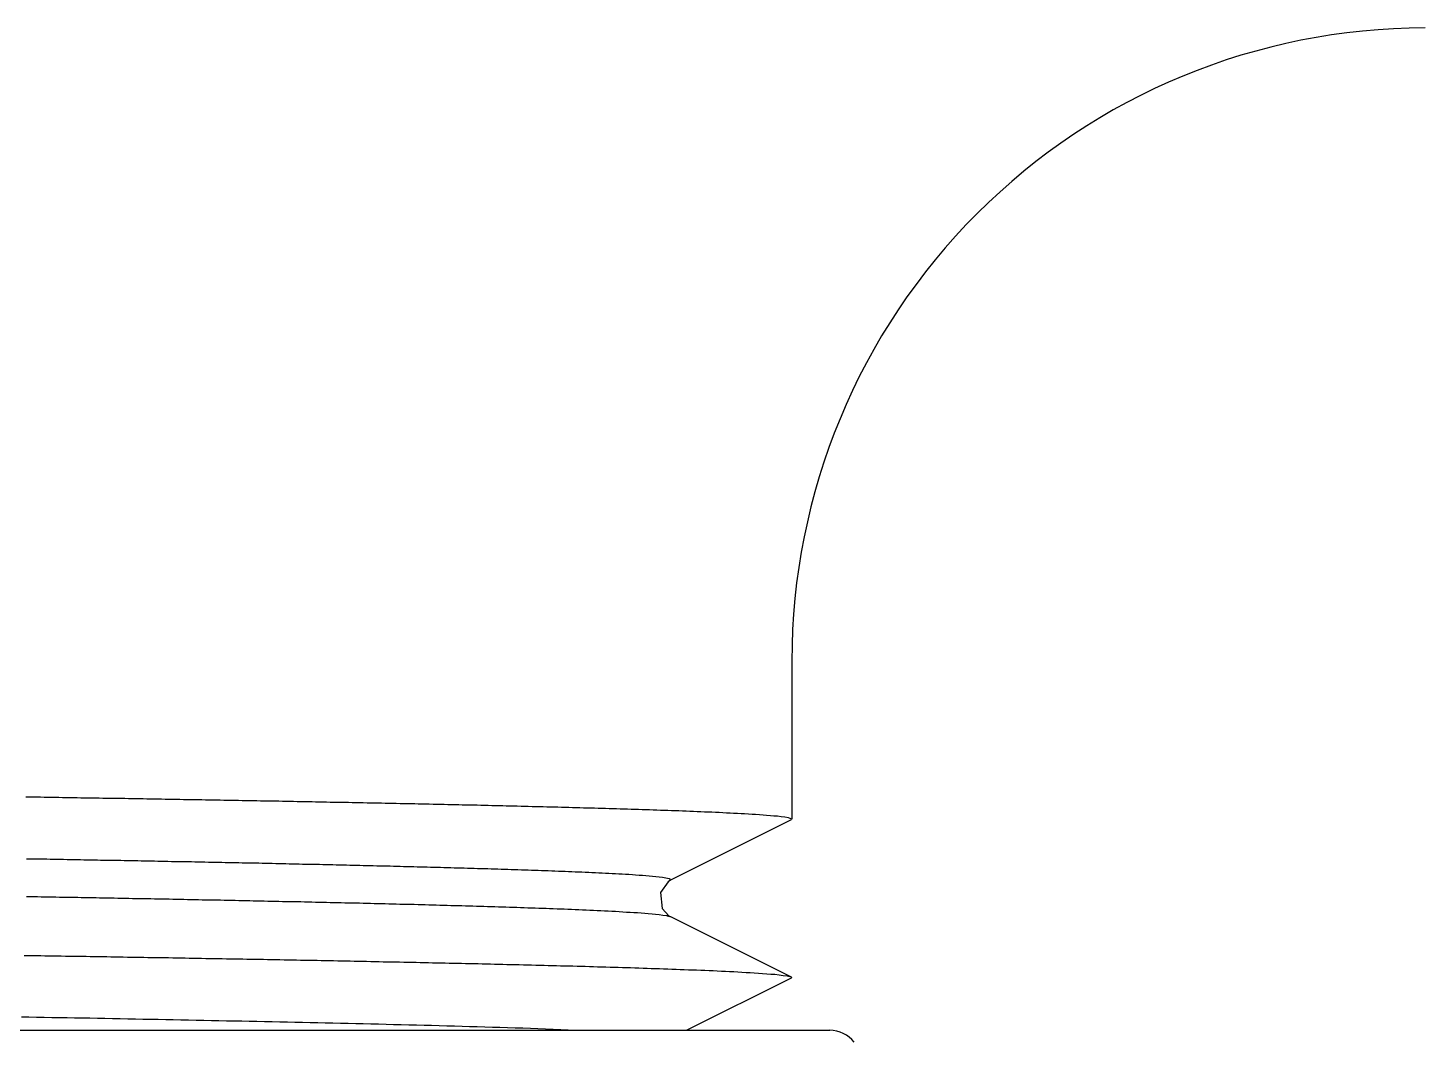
# Model space of a CAD drawing. Header units: millimetres. Extents: x 0 to 5600, y -67 to 2530.
# Drawn here: x 5236.88 to 5250.47, y 875.58 to 885.44 of the extents above; entities that cross this region are included whole.
import ezdxf

# ---------------------------------------------------------------- set-up
doc = ezdxf.new("R2010")
doc.units = ezdxf.units.MM
doc.layers.add('내부선 및 부속', color=4, linetype='Continuous')

msp = doc.modelspace()

# ---------------------------------------------------------------- linework, layer by layer
at = {"layer": '내부선 및 부속', "linetype": 'Continuous'}
for p, q in [((5244.314, 879.283), (5244.314, 877.743)), ((5244.308, 877.737), (5243.135, 877.151)), ((5243.135, 876.796), (5244.308, 876.209)), ((5244.308, 876.197), (5243.293, 875.69)), ((5244.308, 876.209), (5244.314, 876.203)), ((5244.314, 876.203), (5244.308, 876.197)), ((5202.884, 875.69), (5244.682, 875.69))]:
    msp.add_line(p, q, dxfattribs=at)
at = {"layer": '내부선 및 부속', "linetype": 'Continuous', "flags": 128}
for points in [[(5244.314, 877.743), (5244.282, 877.757), (5244.247, 877.763), (5244.211, 877.768), (5244.175, 877.772), (5244.14, 877.775), (5244.105, 877.778), (5244.069, 877.781), (5244.034, 877.784), (5243.998, 877.786), (5243.962, 877.789), (5243.927, 877.791), (5243.891, 877.793), (5243.855, 877.795), (5243.82, 877.797), (5243.784, 877.799), (5243.748, 877.801), (5243.713, 877.803), (5243.677, 877.804), (5243.642, 877.806), (5243.606, 877.808), (5243.57, 877.809), (5243.535, 877.811), (5243.499, 877.812), (5243.463, 877.814), (5243.428, 877.815), (5243.392, 877.817), (5243.356, 877.818), (5243.321, 877.82), (5243.285, 877.821), (5243.249, 877.822), (5243.214, 877.824), (5243.178, 877.825), (5243.142, 877.826), (5243.107, 877.828), (5243.071, 877.829), (5243.035, 877.83), (5243, 877.831), (5242.964, 877.833), (5242.928, 877.834), (5242.893, 877.835), (5242.857, 877.836), (5242.821, 877.837), (5242.786, 877.838), (5242.75, 877.839), (5242.714, 877.841), (5242.679, 877.842), (5242.643, 877.843), (5242.607, 877.844), (5242.572, 877.845), (5242.536, 877.846), (5242.5, 877.847), (5242.465, 877.848), (5242.429, 877.849), (5242.393, 877.85), (5242.358, 877.851), (5242.322, 877.852), (5242.286, 877.853), (5242.251, 877.854), (5242.215, 877.855), (5242.179, 877.856), (5242.144, 877.857), (5242.108, 877.858), (5242.072, 877.859), (5242.037, 877.86), (5242.001, 877.861), (5241.965, 877.862), (5241.93, 877.862), (5241.894, 877.863), (5241.858, 877.864), (5241.823, 877.865), (5241.787, 877.866), (5241.751, 877.867), (5241.716, 877.868), (5241.68, 877.869), (5241.644, 877.87), (5241.609, 877.87), (5241.573, 877.871), (5241.537, 877.872), (5241.502, 877.873), (5241.466, 877.874), (5241.43, 877.875), (5241.395, 877.875), (5241.359, 877.876), (5241.323, 877.877), (5241.288, 877.878), (5241.252, 877.879), (5241.216, 877.88), (5241.181, 877.88), (5241.145, 877.881), (5241.109, 877.882), (5241.074, 877.883), (5241.038, 877.884), (5241.002, 877.884), (5240.967, 877.885), (5240.931, 877.886), (5240.895, 877.887), (5240.86, 877.887), (5240.824, 877.888), (5240.788, 877.889), (5240.753, 877.89), (5240.753, 877.89), (5240.717, 877.89), (5240.681, 877.891), (5240.646, 877.892), (5240.61, 877.893), (5240.574, 877.893), (5240.538, 877.894), (5240.503, 877.895), (5240.467, 877.896), (5240.431, 877.896), (5240.396, 877.897), (5240.36, 877.898), (5240.324, 877.899), (5240.289, 877.899), (5240.253, 877.9), (5240.217, 877.901), (5240.182, 877.901), (5240.146, 877.902), (5240.11, 877.903), (5240.075, 877.904), (5240.039, 877.904), (5240.003, 877.905), (5239.968, 877.906), (5239.932, 877.906), (5239.896, 877.907), (5239.861, 877.908), (5239.825, 877.908), (5239.789, 877.909), (5239.754, 877.91), (5239.718, 877.91), (5239.682, 877.911), (5239.647, 877.912), (5239.611, 877.912), (5239.575, 877.913), (5239.54, 877.914), (5239.504, 877.914), (5239.468, 877.915), (5239.433, 877.916), (5239.397, 877.916), (5239.361, 877.917), (5239.325, 877.918), (5239.29, 877.918), (5239.254, 877.919), (5239.218, 877.92), (5239.183, 877.92), (5239.147, 877.921), (5239.111, 877.922), (5239.076, 877.922), (5239.04, 877.923), (5239.004, 877.923), (5238.969, 877.924), (5238.933, 877.925), (5238.897, 877.925), (5238.862, 877.926), (5238.826, 877.927), (5238.79, 877.927), (5238.755, 877.928), (5238.719, 877.928), (5238.683, 877.929), (5238.648, 877.93), (5238.612, 877.93), (5238.576, 877.931), (5238.541, 877.932), (5238.505, 877.932), (5238.469, 877.933), (5238.434, 877.933), (5238.398, 877.934), (5238.362, 877.935), (5238.327, 877.935), (5238.291, 877.936), (5238.255, 877.936), (5238.219, 877.937), (5238.184, 877.938), (5238.148, 877.938), (5238.112, 877.939), (5238.077, 877.939), (5238.041, 877.94), (5238.005, 877.941), (5237.97, 877.941), (5237.934, 877.942), (5237.898, 877.942), (5237.863, 877.943), (5237.827, 877.944), (5237.791, 877.944), (5237.756, 877.945), (5237.72, 877.945), (5237.684, 877.946), (5237.649, 877.946), (5237.613, 877.947), (5237.577, 877.948), (5237.542, 877.948), (5237.506, 877.949), (5237.47, 877.949), (5237.435, 877.95), (5237.399, 877.95), (5237.363, 877.951), (5237.328, 877.952), (5237.292, 877.952), (5237.256, 877.953), (5237.221, 877.953), (5237.185, 877.954), (5237.185, 877.954), (5237.149, 877.954), (5237.113, 877.955), (5237.078, 877.956), (5237.042, 877.956), (5237.006, 877.957), (5236.971, 877.957), (5236.935, 877.958), (5236.899, 877.958), (5236.864, 877.959)], [(5236.871, 877.36), (5236.904, 877.359), (5236.937, 877.359), (5236.969, 877.358), (5237.002, 877.358), (5237.035, 877.357), (5237.068, 877.357), (5237.1, 877.356), (5237.133, 877.355), (5237.166, 877.355), (5237.166, 877.355), (5237.199, 877.354), (5237.231, 877.354), (5237.264, 877.353), (5237.297, 877.352), (5237.33, 877.352), (5237.362, 877.351), (5237.395, 877.351), (5237.428, 877.35), (5237.46, 877.35), (5237.493, 877.349), (5237.526, 877.348), (5237.559, 877.348), (5237.591, 877.347), (5237.624, 877.347), (5237.657, 877.346), (5237.69, 877.345), (5237.722, 877.345), (5237.755, 877.344), (5237.788, 877.344), (5237.821, 877.343), (5237.853, 877.342), (5237.886, 877.342), (5237.919, 877.341), (5237.952, 877.341), (5237.984, 877.34), (5238.017, 877.339), (5238.05, 877.339), (5238.083, 877.338), (5238.115, 877.338), (5238.148, 877.337), (5238.181, 877.336), (5238.213, 877.336), (5238.246, 877.335), (5238.279, 877.334), (5238.312, 877.334), (5238.344, 877.333), (5238.377, 877.333), (5238.41, 877.332), (5238.443, 877.331), (5238.475, 877.331), (5238.508, 877.33), (5238.541, 877.329), (5238.574, 877.329), (5238.606, 877.328), (5238.639, 877.327), (5238.672, 877.327), (5238.705, 877.326), (5238.737, 877.326), (5238.77, 877.325), (5238.803, 877.324), (5238.835, 877.324), (5238.868, 877.323), (5238.901, 877.322), (5238.934, 877.322), (5238.966, 877.321), (5238.999, 877.32), (5239.032, 877.32), (5239.065, 877.319), (5239.097, 877.318), (5239.13, 877.318), (5239.163, 877.317), (5239.196, 877.316), (5239.228, 877.315), (5239.261, 877.315), (5239.294, 877.314), (5239.326, 877.313), (5239.359, 877.313), (5239.392, 877.312), (5239.425, 877.311), (5239.457, 877.311), (5239.49, 877.31), (5239.523, 877.309), (5239.556, 877.308), (5239.588, 877.308), (5239.621, 877.307), (5239.654, 877.306), (5239.687, 877.306), (5239.719, 877.305), (5239.752, 877.304), (5239.785, 877.303), (5239.818, 877.303), (5239.85, 877.302), (5239.883, 877.301), (5239.916, 877.3), (5239.948, 877.3), (5239.981, 877.299), (5240.014, 877.298), (5240.047, 877.297), (5240.079, 877.297), (5240.112, 877.296), (5240.145, 877.295), (5240.178, 877.294), (5240.21, 877.294), (5240.243, 877.293), (5240.276, 877.292), (5240.309, 877.291), (5240.341, 877.29), (5240.374, 877.29), (5240.407, 877.289), (5240.439, 877.288), (5240.439, 877.288), (5240.472, 877.287), (5240.505, 877.286), (5240.538, 877.285), (5240.57, 877.285), (5240.603, 877.284), (5240.636, 877.283), (5240.669, 877.282), (5240.701, 877.281), (5240.734, 877.28), (5240.767, 877.28), (5240.8, 877.279), (5240.832, 877.278), (5240.865, 877.277), (5240.898, 877.276), (5240.93, 877.275), (5240.963, 877.274), (5240.996, 877.273), (5241.029, 877.272), (5241.061, 877.272), (5241.094, 877.271), (5241.127, 877.27), (5241.16, 877.269), (5241.192, 877.268), (5241.225, 877.267), (5241.258, 877.266), (5241.29, 877.265), (5241.323, 877.264), (5241.356, 877.263), (5241.389, 877.262), (5241.421, 877.261), (5241.454, 877.26), (5241.487, 877.259), (5241.52, 877.258), (5241.552, 877.257), (5241.585, 877.256), (5241.618, 877.255), (5241.65, 877.254), (5241.683, 877.253), (5241.716, 877.252), (5241.749, 877.25), (5241.781, 877.249), (5241.814, 877.248), (5241.847, 877.247), (5241.88, 877.246), (5241.912, 877.245), (5241.945, 877.244), (5241.978, 877.242), (5242.01, 877.241), (5242.043, 877.24), (5242.076, 877.239), (5242.109, 877.237), (5242.141, 877.236), (5242.174, 877.235), (5242.207, 877.233), (5242.239, 877.232), (5242.272, 877.231), (5242.305, 877.229), (5242.338, 877.228), (5242.37, 877.226), (5242.403, 877.225), (5242.436, 877.223), (5242.468, 877.222), (5242.501, 877.22), (5242.534, 877.218), (5242.567, 877.217), (5242.599, 877.215), (5242.632, 877.213), (5242.665, 877.211), (5242.697, 877.209), (5242.73, 877.208), (5242.763, 877.205), (5242.795, 877.203), (5242.828, 877.201), (5242.861, 877.199), (5242.893, 877.196), (5242.926, 877.193), (5242.959, 877.191), (5242.991, 877.187), (5243.024, 877.184), (5243.056, 877.18), (5243.089, 877.175), (5243.12, 877.168), (5243.135, 877.151), (5243.135, 877.151)], [(5243.135, 877.151), (5243.11, 877.135), (5243.037, 877.03), (5243.054, 876.876), (5243.119, 876.805), (5243.135, 876.796)], [(5236.87, 876.993), (5236.905, 876.992), (5236.941, 876.991), (5236.976, 876.991), (5237.012, 876.99), (5237.047, 876.99), (5237.083, 876.989), (5237.119, 876.988), (5237.154, 876.988), (5237.19, 876.987), (5237.225, 876.986), (5237.261, 876.986), (5237.297, 876.985), (5237.332, 876.985), (5237.368, 876.984), (5237.403, 876.983), (5237.439, 876.983), (5237.475, 876.982), (5237.51, 876.981), (5237.546, 876.981), (5237.581, 876.98), (5237.617, 876.98), (5237.653, 876.979), (5237.688, 876.978), (5237.724, 876.978), (5237.759, 876.977), (5237.795, 876.976), (5237.83, 876.976), (5237.866, 876.975), (5237.902, 876.974), (5237.937, 876.974), (5237.973, 876.973), (5238.008, 876.972), (5238.044, 876.972), (5238.08, 876.971), (5238.115, 876.97), (5238.151, 876.97), (5238.186, 876.969), (5238.222, 876.968), (5238.258, 876.968), (5238.293, 876.967), (5238.329, 876.966), (5238.364, 876.966), (5238.4, 876.965), (5238.436, 876.964), (5238.471, 876.964), (5238.507, 876.963), (5238.542, 876.962), (5238.578, 876.961), (5238.613, 876.961), (5238.649, 876.96), (5238.685, 876.959), (5238.72, 876.959), (5238.756, 876.958), (5238.791, 876.957), (5238.827, 876.956), (5238.863, 876.956), (5238.898, 876.955), (5238.934, 876.954), (5238.969, 876.954), (5239.005, 876.953), (5239.041, 876.952), (5239.076, 876.951), (5239.112, 876.951), (5239.147, 876.95), (5239.183, 876.949), (5239.218, 876.948), (5239.254, 876.948), (5239.29, 876.947), (5239.325, 876.946), (5239.361, 876.945), (5239.396, 876.945), (5239.432, 876.944), (5239.468, 876.943), (5239.503, 876.942), (5239.539, 876.942), (5239.574, 876.941), (5239.61, 876.94), (5239.646, 876.939), (5239.681, 876.938), (5239.717, 876.938), (5239.752, 876.937), (5239.788, 876.936), (5239.823, 876.935), (5239.859, 876.934), (5239.895, 876.934), (5239.93, 876.933), (5239.966, 876.932), (5240.001, 876.931), (5240.001, 876.931), (5240.037, 876.93), (5240.073, 876.93), (5240.108, 876.929), (5240.144, 876.928), (5240.179, 876.927), (5240.215, 876.926), (5240.251, 876.925), (5240.286, 876.924), (5240.322, 876.924), (5240.357, 876.923), (5240.393, 876.922), (5240.428, 876.921), (5240.464, 876.92), (5240.5, 876.919), (5240.535, 876.918), (5240.571, 876.917), (5240.606, 876.916), (5240.642, 876.916), (5240.678, 876.915), (5240.713, 876.914), (5240.749, 876.913), (5240.784, 876.912), (5240.82, 876.911), (5240.856, 876.91), (5240.891, 876.909), (5240.927, 876.908), (5240.962, 876.907), (5240.998, 876.906), (5241.033, 876.905), (5241.069, 876.904), (5241.105, 876.903), (5241.14, 876.902), (5241.176, 876.901), (5241.211, 876.9), (5241.247, 876.899), (5241.282, 876.898), (5241.318, 876.897), (5241.354, 876.896), (5241.389, 876.895), (5241.425, 876.894), (5241.46, 876.892), (5241.496, 876.891), (5241.532, 876.89), (5241.567, 876.889), (5241.603, 876.888), (5241.638, 876.887), (5241.674, 876.886), (5241.709, 876.884), (5241.745, 876.883), (5241.781, 876.882), (5241.816, 876.881), (5241.852, 876.88), (5241.887, 876.878), (5241.923, 876.877), (5241.958, 876.876), (5241.994, 876.874), (5242.03, 876.873), (5242.065, 876.872), (5242.101, 876.871), (5242.136, 876.869), (5242.172, 876.868), (5242.208, 876.866), (5242.243, 876.865), (5242.279, 876.863), (5242.314, 876.862), (5242.35, 876.86), (5242.385, 876.858), (5242.421, 876.857), (5242.456, 876.855), (5242.492, 876.853), (5242.527, 876.851), (5242.563, 876.849), (5242.599, 876.848), (5242.634, 876.846), (5242.67, 876.843), (5242.705, 876.841), (5242.741, 876.839), (5242.776, 876.837), (5242.812, 876.835), (5242.847, 876.832), (5242.883, 876.83), (5242.918, 876.827), (5242.954, 876.824), (5242.989, 876.821), (5243.025, 876.817), (5243.06, 876.812), (5243.095, 876.807), (5243.095, 876.807)], [(5243.095, 876.807), (5243.095, 876.807), (5243.096, 876.806), (5243.096, 876.806), (5243.096, 876.806), (5243.096, 876.806), (5243.097, 876.806), (5243.097, 876.806), (5243.097, 876.806), (5243.097, 876.806), (5243.098, 876.806), (5243.098, 876.806), (5243.098, 876.806), (5243.098, 876.806), (5243.099, 876.806), (5243.099, 876.806), (5243.099, 876.806), (5243.099, 876.806), (5243.1, 876.806), (5243.1, 876.806), (5243.1, 876.806), (5243.1, 876.806), (5243.101, 876.805), (5243.101, 876.805), (5243.101, 876.805), (5243.102, 876.805), (5243.102, 876.805), (5243.102, 876.805), (5243.102, 876.805), (5243.103, 876.805), (5243.103, 876.805), (5243.103, 876.805), (5243.103, 876.805), (5243.104, 876.805), (5243.104, 876.805), (5243.104, 876.805), (5243.104, 876.805), (5243.105, 876.805), (5243.105, 876.805), (5243.105, 876.805), (5243.105, 876.805), (5243.106, 876.804), (5243.106, 876.804), (5243.106, 876.804), (5243.106, 876.804), (5243.107, 876.804), (5243.107, 876.804), (5243.107, 876.804), (5243.107, 876.804), (5243.108, 876.804), (5243.108, 876.804), (5243.108, 876.804), (5243.108, 876.804), (5243.109, 876.804), (5243.109, 876.804), (5243.109, 876.804), (5243.109, 876.804), (5243.11, 876.804), (5243.11, 876.804), (5243.11, 876.804), (5243.11, 876.803), (5243.111, 876.803), (5243.111, 876.803), (5243.111, 876.803), (5243.111, 876.803), (5243.112, 876.803), (5243.112, 876.803), (5243.112, 876.803), (5243.112, 876.803), (5243.113, 876.803), (5243.113, 876.803), (5243.113, 876.803), (5243.114, 876.803), (5243.114, 876.803), (5243.114, 876.803), (5243.114, 876.803), (5243.115, 876.803), (5243.115, 876.803), (5243.115, 876.802), (5243.115, 876.802), (5243.116, 876.802), (5243.116, 876.802), (5243.116, 876.802), (5243.116, 876.802), (5243.117, 876.802), (5243.117, 876.802), (5243.117, 876.802), (5243.117, 876.802), (5243.118, 876.802), (5243.118, 876.802), (5243.118, 876.802), (5243.118, 876.802), (5243.119, 876.802), (5243.119, 876.802), (5243.119, 876.801), (5243.119, 876.801), (5243.12, 876.801), (5243.12, 876.801), (5243.12, 876.801), (5243.12, 876.801), (5243.121, 876.801), (5243.121, 876.801), (5243.121, 876.801), (5243.121, 876.801), (5243.121, 876.801), (5243.122, 876.801), (5243.122, 876.801), (5243.122, 876.801), (5243.122, 876.801), (5243.123, 876.801), (5243.123, 876.8), (5243.123, 876.8), (5243.123, 876.8), (5243.124, 876.8), (5243.124, 876.8), (5243.124, 876.8), (5243.124, 876.8), (5243.125, 876.8), (5243.125, 876.8), (5243.125, 876.8), (5243.125, 876.8), (5243.126, 876.8), (5243.126, 876.8), (5243.126, 876.799), (5243.126, 876.799), (5243.127, 876.799), (5243.127, 876.799), (5243.127, 876.799), (5243.127, 876.799), (5243.128, 876.799), (5243.128, 876.799), (5243.128, 876.799), (5243.128, 876.799), (5243.129, 876.799), (5243.129, 876.799), (5243.129, 876.798), (5243.129, 876.798), (5243.13, 876.798), (5243.13, 876.798), (5243.13, 876.798), (5243.13, 876.798), (5243.131, 876.798), (5243.131, 876.798), (5243.131, 876.798), (5243.131, 876.798), (5243.131, 876.797), (5243.132, 876.797), (5243.132, 876.797), (5243.132, 876.797), (5243.132, 876.797), (5243.133, 876.797), (5243.133, 876.797), (5243.133, 876.797), (5243.133, 876.797), (5243.134, 876.797), (5243.134, 876.796), (5243.134, 876.796), (5243.134, 876.796), (5243.135, 876.796), (5243.135, 876.796), (5243.135, 876.796), (5243.135, 876.796)], [(5236.847, 876.419), (5236.887, 876.419), (5236.927, 876.418), (5236.968, 876.417), (5237.008, 876.417), (5237.048, 876.416), (5237.088, 876.416), (5237.128, 876.415), (5237.168, 876.414), (5237.208, 876.414), (5237.249, 876.413), (5237.289, 876.412), (5237.329, 876.412), (5237.369, 876.411), (5237.409, 876.41), (5237.449, 876.41), (5237.489, 876.409), (5237.529, 876.409), (5237.57, 876.408), (5237.61, 876.407), (5237.65, 876.407), (5237.69, 876.406), (5237.73, 876.405), (5237.77, 876.405), (5237.81, 876.404), (5237.851, 876.403), (5237.891, 876.403), (5237.931, 876.402), (5237.971, 876.401), (5238.011, 876.401), (5238.051, 876.4), (5238.091, 876.399), (5238.131, 876.399), (5238.172, 876.398), (5238.212, 876.397), (5238.252, 876.397), (5238.292, 876.396), (5238.332, 876.395), (5238.372, 876.395), (5238.412, 876.394), (5238.453, 876.393), (5238.493, 876.393), (5238.533, 876.392), (5238.573, 876.391), (5238.613, 876.39), (5238.653, 876.39), (5238.693, 876.389), (5238.733, 876.388), (5238.774, 876.388), (5238.814, 876.387), (5238.854, 876.386), (5238.894, 876.386), (5238.934, 876.385), (5238.974, 876.384), (5239.014, 876.383), (5239.055, 876.383), (5239.095, 876.382), (5239.135, 876.381), (5239.175, 876.381), (5239.215, 876.38), (5239.255, 876.379), (5239.295, 876.378), (5239.335, 876.378), (5239.376, 876.377), (5239.376, 876.377), (5239.416, 876.376), (5239.456, 876.375), (5239.496, 876.375), (5239.536, 876.374), (5239.576, 876.373), (5239.616, 876.372), (5239.657, 876.372), (5239.697, 876.371), (5239.737, 876.37), (5239.777, 876.369), (5239.817, 876.369), (5239.857, 876.368), (5239.897, 876.367), (5239.937, 876.366), (5239.978, 876.366), (5240.018, 876.365), (5240.058, 876.364), (5240.098, 876.363), (5240.138, 876.362), (5240.178, 876.362), (5240.218, 876.361), (5240.259, 876.36), (5240.299, 876.359), (5240.339, 876.358), (5240.379, 876.358), (5240.419, 876.357), (5240.459, 876.356), (5240.499, 876.355), (5240.539, 876.354), (5240.58, 876.354), (5240.62, 876.353), (5240.66, 876.352), (5240.7, 876.351), (5240.74, 876.35), (5240.78, 876.349), (5240.82, 876.348), (5240.86, 876.348), (5240.901, 876.347), (5240.941, 876.346), (5240.981, 876.345), (5241.021, 876.344), (5241.061, 876.343), (5241.101, 876.342), (5241.141, 876.341), (5241.182, 876.341), (5241.222, 876.34), (5241.262, 876.339), (5241.302, 876.338), (5241.342, 876.337), (5241.382, 876.336), (5241.422, 876.335), (5241.462, 876.334), (5241.503, 876.333), (5241.543, 876.332), (5241.583, 876.331), (5241.623, 876.33), (5241.663, 876.329), (5241.703, 876.328), (5241.743, 876.327), (5241.783, 876.326), (5241.824, 876.325), (5241.864, 876.324), (5241.904, 876.323), (5241.944, 876.322), (5241.984, 876.321), (5242.024, 876.32), (5242.064, 876.319), (5242.104, 876.318), (5242.145, 876.317), (5242.185, 876.316), (5242.225, 876.315), (5242.265, 876.314), (5242.305, 876.313), (5242.345, 876.312), (5242.385, 876.31), (5242.425, 876.309), (5242.466, 876.308), (5242.506, 876.307), (5242.546, 876.306), (5242.586, 876.305), (5242.626, 876.303), (5242.666, 876.302), (5242.706, 876.301), (5242.746, 876.3), (5242.787, 876.298), (5242.827, 876.297), (5242.867, 876.296), (5242.907, 876.295), (5242.947, 876.293), (5242.987, 876.292), (5243.027, 876.291), (5243.067, 876.289), (5243.107, 876.288), (5243.148, 876.286), (5243.188, 876.285), (5243.228, 876.283), (5243.268, 876.282), (5243.308, 876.28), (5243.348, 876.279), (5243.388, 876.277), (5243.388, 876.277), (5243.428, 876.276), (5243.469, 876.274), (5243.509, 876.272), (5243.549, 876.271), (5243.589, 876.269), (5243.629, 876.267), (5243.669, 876.265), (5243.709, 876.263), (5243.749, 876.261), (5243.789, 876.259), (5243.829, 876.257), (5243.869, 876.254), (5243.909, 876.252), (5243.949, 876.249), (5243.99, 876.247), (5244.03, 876.244), (5244.07, 876.241), (5244.11, 876.238), (5244.15, 876.235), (5244.19, 876.23), (5244.229, 876.225), (5244.269, 876.219), (5244.308, 876.209), (5244.308, 876.209)], [(5236.82, 875.821), (5236.894, 875.82), (5236.968, 875.819), (5237.042, 875.817), (5237.116, 875.816), (5237.19, 875.815), (5237.264, 875.814), (5237.338, 875.812), (5237.411, 875.811), (5237.485, 875.81), (5237.559, 875.808), (5237.633, 875.807), (5237.707, 875.806), (5237.781, 875.804), (5237.855, 875.803), (5237.929, 875.802), (5238.003, 875.8), (5238.077, 875.799), (5238.15, 875.797), (5238.224, 875.796), (5238.298, 875.794), (5238.372, 875.793), (5238.446, 875.792), (5238.52, 875.79), (5238.594, 875.789), (5238.668, 875.787), (5238.742, 875.786), (5238.815, 875.784), (5238.889, 875.783), (5238.963, 875.781), (5239.037, 875.78), (5239.111, 875.778), (5239.185, 875.777), (5239.259, 875.775), (5239.333, 875.773), (5239.407, 875.772), (5239.481, 875.77), (5239.554, 875.769), (5239.628, 875.767), (5239.702, 875.765), (5239.776, 875.764), (5239.85, 875.762), (5239.924, 875.76), (5239.998, 875.759), (5240.072, 875.757), (5240.146, 875.755), (5240.219, 875.753), (5240.293, 875.752), (5240.367, 875.75), (5240.441, 875.748), (5240.515, 875.746), (5240.589, 875.744), (5240.663, 875.742), (5240.737, 875.74), (5240.81, 875.739), (5240.884, 875.737), (5240.958, 875.735), (5241.032, 875.733), (5241.106, 875.73), (5241.18, 875.728), (5241.254, 875.726), (5241.328, 875.724), (5241.402, 875.722), (5241.475, 875.72), (5241.475, 875.72), (5241.549, 875.717), (5241.623, 875.715), (5241.697, 875.713), (5241.771, 875.71), (5241.845, 875.707), (5241.919, 875.705), (5241.992, 875.702), (5242.066, 875.699), (5242.14, 875.696), (5242.214, 875.693), (5242.288, 875.69), (5242.288, 875.69)]]:
    msp.add_lwpolyline(points, dxfattribs=at)
at = {"layer": '내부선 및 부속', "linetype": 'Continuous'}
for centre, radius, start, end in [((5250.473, 879.283), 6.159, 89.9994, 180.0007), ((5244.682, 875.382), 0.308, 39.0021, 90)]:
    msp.add_arc(centre, radius, start, end, dxfattribs=at)

doc.saveas('drawing.dxf')
